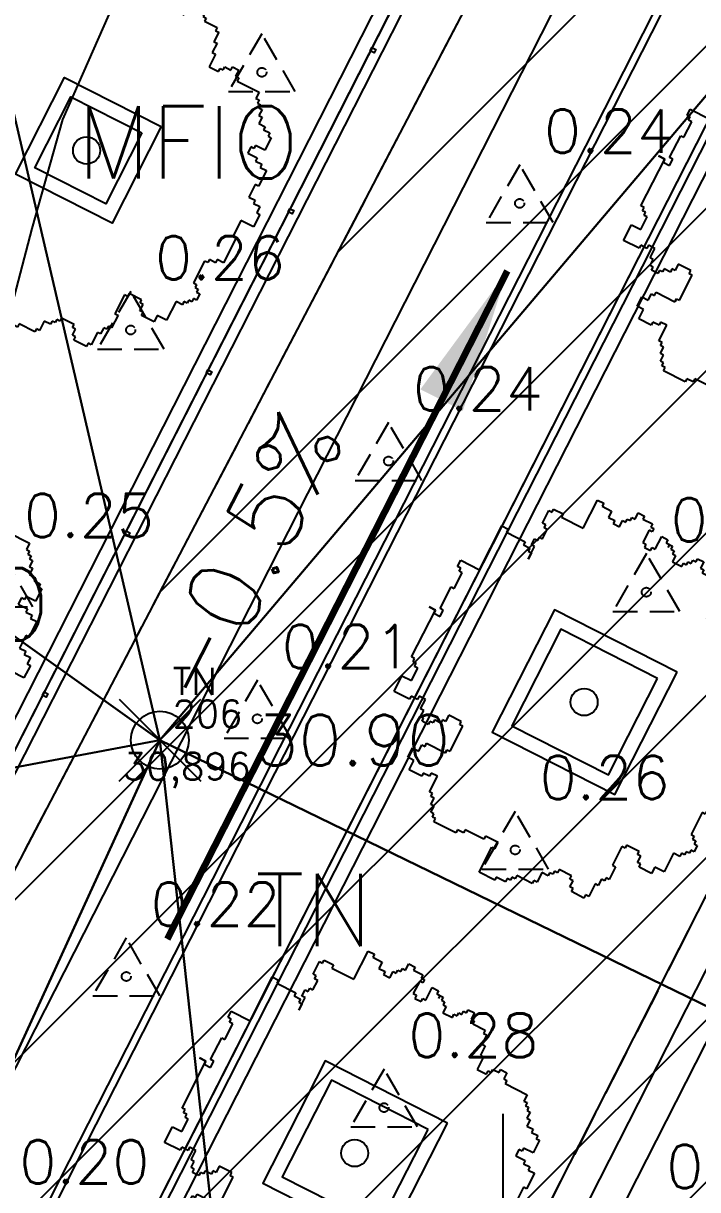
# Model space of a CAD drawing. Header units: metres. Extents: x 543100 to 543604, y 9574012 to 9574398.
# Drawn here: x 543202.36 to 543211.69, y 9574261.9 to 9574278.04 of the extents above; entities that cross this region are included whole.
import ezdxf

# ---------------------------------------------------------------- set-up
doc = ezdxf.new("R2010")
doc.units = ezdxf.units.M
doc.header["$LTSCALE"] = 0.1
for name, pattern in [('CONTINUO', [0]), ('DASHED2', [9.524999999999999, 6.35, -3.175]), ('HIDDEN', [9.524999999999999, 6.35, -3.175])]:
    doc.linetypes.add(name, pattern=pattern)
for name, color, linetype in [('###C_TOPO_TEXT', 7, 'Continuous'), ('#C_TOPO_TEXT', 7, 'Continuous'), ('#PROJ_PLATOS', 2, 'HIDDEN'), ('_TN', 2, 'CONTINUO'), ('Area praça', 5, 'Continuous'), ('C-TOPO-TEXT', 7, 'Continuous'), ('CurvasTG', 7, 'CONTINUO'), ('HACHURA', 1, 'Continuous'), ('IMPL_CANTEIRO', 8, 'Continuous'), ('IMPL_CERCA', 8, 'Continuous'), ('IMPL_EQUIPAMENTOS', 8, 'Continuous'), ('IMPL_MEIO FIO', 8, 'Continuous'), ('IMPL_VEGETAÇÃO', 8, 'Continuous'), ('IMPL_ÁRVORES', 8, 'Continuous'), ('IMPLANTAÇÃO', 1, 'Continuous'), ('MalhaTriTG', 7, 'CONTINUO'), ('PROJ_PLATOS', 2, 'DASHED2'), ('TOPO_PONTOS', 2, 'Continuous'), ('V-NODE', 1, 'Continuous'), ('V-NODE-TEXT', 1, 'Continuous'), ('XREF_IMPLNTACAO', 2, 'Continuous')]:
    doc.layers.add(name, color=color, linetype=linetype)
doc.layers.get('IMPLANTAÇÃO').off()
doc.styles.add('SIMPLEX', font='simplex', dxfattribs={"height": 0.2})
doc.styles.get("Standard").update_dxf_attribs({"font": 'simplex.shx'})
doc.dimstyles.get("Standard").update_dxf_attribs({"dimtxt": 0.18, "dimasz": 0.18, "dimexe": 0.18, "dimexo": 0.0625, "dimgap": 0.09, "dimtad": 0, "dimtih": 1, "dimtoh": 1, "dimdec": 4, "dimzin": 0, "dimdsep": 46, "dimtxsty": 'Standard', "dimcen": 0.09, "dimadec": 0, "dimazin": 0, "dimtfac": 1, "dimtdec": 4, "dimtofl": 0, "dimtmove": 0, "dimatfit": 3, "dimfxl": 1, "dimtolj": 1, "dimtzin": 0, "dimarcsym": 0})

# ---------------------------------------------------------------- blocks, each defined once
blk = doc.blocks.new('A$C76815E95')
at = {"layer": 'HACHURA'}
h = blk.add_hatch(dxfattribs=at)
h.set_pattern_fill('ANSI31', color=1, scale=0.5, style=0)
h.set_pattern_definition([(45, (-56.71623454557266, -140.2760906778276), (-1.122532015133644, 1.122532015133644), [])])
h.paths.add_polyline_path([(78.50253660278395, -21.53023425675929), (78.1706479433924, -22.02040452882648), (30.00293476006482, -129.1186275184155), (23.85615117452107, -140.2760906778276), (-56.71623454557266, -83.83502537757158), (-56.29154449922498, -82.40403590723872), (-2.601691384217702, 20.28950879722834), (78.41679475666024, -21.48937489651144)])
at = {"layer": 'HACHURA', "color": 8, "elevation": 30.47163635617762, "flags": 128}
blk.add_lwpolyline([(78.50253660278395, -21.53023425675929), (78.1706479433924, -22.02040452882648), (30.00293476006482, -129.1186275184155), (23.85615117452107, -140.2760906778276), (-56.71623454557266, -83.83502537757158), (-56.29154449922498, -82.40403590723872), (-2.601691384217702, 20.28950879722834), (78.41679475666024, -21.48937489651144)], close=True, dxfattribs=at)
blk = doc.blocks.new('A$C4DC86443')
at = {"layer": 'IMPL_EQUIPAMENTOS', "color": 1}
for p, q in [((74.6679588878178, 28.10000116750598), (10.11733508488396, 28.10000116750598)), ((74.6679588878178, 27.63315934687853), (10.11733508488396, 27.63315934687853)), ((74.6679588878178, 27.17772948555648), (10.11733508488396, 27.17772948555648))]:
    blk.add_line(p, q, dxfattribs=at)
blk = doc.blocks.new('Arv-sup')
at = {"layer": 'IMPL_VEGETAÇÃO', "color": 2}
for p, q in [((-0.415055821887476, 2.138491807605618), (-0.3374561002065271, 2.138491807605618)), ((-0.415055821887476, 2.060930780092463), (-0.415055821887476, 2.138491807605618)), ((-0.3374561002065271, 2.138491807605618), (-0.3374561002065271, 2.09971129384904)), ((-0.3374561002065271, 2.09971129384904), (-0.2210565176851027, 2.09971129384904)), ((-0.2210565176851027, 2.09971129384904), (-0.2210565176851027, 2.060930780092463)), ((-0.8806546373597381, 2.060930780092463), (-0.8030544302922191, 2.060930780092463)), ((-0.8806546373597381, 1.71190549425117), (-0.8806546373597381, 2.060930780092463)), ((-0.8030544302922191, 2.060930780092463), (-0.8030544302922191, 2.022150266335885)), ((-0.8030544302922191, 2.022150266335885), (-0.6866548477707966, 2.022150266335885)), ((-0.6866548477707966, 2.022150266335885), (-0.6866548477707966, 1.94458890780669)), ((-0.6866548477707966, 1.94458890780669), (-0.6090551260898476, 1.94458890780669)), ((-0.6090551260898476, 1.94458890780669), (-0.6090551260898476, 1.905808394050112)), ((-0.5314554044088986, 1.983369752579293), (-0.492655543568425, 1.983369752579293)), ((-0.5314554044088986, 1.905808394050112), (-0.5314554044088986, 1.983369752579293)), ((-0.492655543568425, 2.022150266335885), (-0.4538556827279496, 2.022150266335885)), ((-0.492655543568425, 1.983369752579293), (-0.492655543568425, 2.022150266335885)), ((-0.4538556827279496, 2.060930780092463), (-0.415055821887476, 2.060930780092463)), ((-0.4538556827279496, 2.022150266335885), (-0.4538556827279496, 2.060930780092463)), ((-0.2210565176851027, 2.060930780092463), (-0.1822566568446291, 2.060930780092463)), ((-0.2210565176851027, 2.022150266335885), (-0.2210565176851027, 1.86702788029352)), ((-0.1822566568446291, 2.022150266335885), (-0.2210565176851027, 2.022150266335885)), ((-0.1822566568446291, 2.060930780092463), (-0.1822566568446291, 2.022150266335885)), ((-0.06585707432320476, 2.022150266335885), (0.01174264735774422, 2.022150266335885)), ((-0.06585707432320476, 1.86702788029352), (-0.06585707432320476, 2.022150266335885)), ((0.01174264735774422, 2.022150266335885), (0.01174264735774422, 1.983369752579293)), ((0.01174264735774422, 1.983369752579293), (0.05054250819821782, 1.983369752579293)), ((0.01174264735774422, 1.983369752579293), (0.08934236903869142, 1.983369752579293)), ((0.05054250819821782, 1.983369752579293), (0.05054250819821782, 1.94458890780669)), ((0.08934236903869142, 1.983369752579293), (0.08934236903869142, 1.94458890780669)), ((0.08934236903869142, 1.94458890780669), (0.1281422298791668, 1.94458890780669)), ((0.1281422298791668, 1.94458890780669), (0.1281422298791668, 1.905808394050112)), ((0.3609413949220137, 1.94458890780669), (0.3997412557624873, 1.94458890780669)), ((0.3609413949220137, 1.905808394050112), (0.3609413949220137, 1.94458890780669)), ((0.3997412557624873, 1.983369752579293), (0.4773414628300063, 1.983369752579293)), ((0.3997412557624873, 1.94458890780669), (0.3997412557624873, 1.983369752579293)), ((0.4773414628300063, 1.983369752579293), (0.4773414628300063, 1.905808394050112)), ((-0.6090551260898476, 1.905808394050112), (-0.5314554044088986, 1.905808394050112)), ((-0.2210565176851027, 1.86702788029352), (-0.1822566568446291, 1.86702788029352)), ((-0.1822566568446291, 1.86702788029352), (-0.1822566568446291, 1.828247366536942)), ((-0.1822566568446291, 1.828247366536942), (-0.1046569351636801, 1.828247366536942)), ((-0.1046569351636801, 1.86702788029352), (-0.06585707432320476, 1.86702788029352)), ((-0.1046569351636801, 1.828247366536942), (-0.1046569351636801, 1.86702788029352)), ((0.1281422298791668, 1.905808394050112), (0.1669420907196404, 1.905808394050112)), ((0.1669420907196404, 1.905808394050112), (0.1669420907196404, 1.828247366536942)), ((0.1669420907196404, 1.828247366536942), (0.2833416732410647, 1.828247366536942)), ((0.2833416732410647, 1.86702788029352), (0.3221415340815383, 1.86702788029352)), ((0.2833416732410647, 1.828247366536942), (0.2833416732410647, 1.86702788029352)), ((0.3221415340815383, 1.905808394050112), (0.3609413949220137, 1.905808394050112)), ((0.3221415340815383, 1.86702788029352), (0.3221415340815383, 1.905808394050112)), ((0.4773414628300063, 1.905808394050112), (0.5161413236704799, 1.905808394050112)), ((0.5161413236704799, 1.905808394050112), (0.5161413236704799, 1.86702788029352)), ((0.5161413236704799, 1.86702788029352), (0.6713407670323779, 1.86702788029352)), ((0.6713407670323779, 1.86702788029352), (0.6713407670323779, 1.828247366536942)), ((0.6713407670323779, 1.828247366536942), (0.7101406278728533, 1.828247366536942)), ((0.7101406278728533, 1.828247366536942), (0.7101406278728533, 1.71190549425117)), ((-1.307453106604957, 1.71190549425117), (-1.268653245764483, 1.71190549425117)), ((-1.307453106604957, 1.556783108208819), (-1.307453106604957, 1.71190549425117)), ((-1.268653245764483, 1.750686008007747), (-1.152253663243059, 1.750686008007747)), ((-1.268653245764483, 1.71190549425117), (-1.268653245764483, 1.750686008007747)), ((-1.152253663243059, 1.750686008007747), (-1.152253663243059, 1.71190549425117)), ((-1.152253663243059, 1.71190549425117), (-0.8806546373597381, 1.71190549425117)), ((0.7101406278728533, 1.71190549425117), (0.7489404887133269, 1.71190549425117)), ((0.7489404887133269, 1.71190549425117), (0.7489404887133269, 1.595563621965397)), ((-1.268653245764483, 1.556783108208819), (-1.307453106604957, 1.556783108208819)), ((-1.268653245764483, 1.518002594452227), (-1.268653245764483, 1.556783108208819)), ((0.7489404887133269, 1.595563621965397), (0.7877403495538022, 1.595563621965397)), ((0.7877403495538022, 1.595563621965397), (0.7877403495538022, 1.440441235923046)), ((1.020539514596647, 1.556783108208819), (1.098139236277596, 1.556783108208819)), ((1.020539514596647, 1.518002594452227), (1.020539514596647, 1.556783108208819)), ((1.098139236277596, 1.556783108208819), (1.098139236277596, 1.479221749679624)), ((-1.229853384924008, 1.518002594452227), (-1.268653245764483, 1.518002594452227)), ((-1.229853384924008, 1.401660722166454), (-1.229853384924008, 1.518002594452227)), ((0.7877403495538022, 1.440441235923046), (0.9041399320752248, 1.440441235923046)), ((0.9041399320752248, 1.479221749679624), (0.9429397929157002, 1.479221749679624)), ((0.9041399320752248, 1.440441235923046), (0.9041399320752248, 1.479221749679624)), ((0.9429397929157002, 1.518002594452227), (1.020539514596647, 1.518002594452227)), ((0.9429397929157002, 1.479221749679624), (0.9429397929157002, 1.518002594452227)), ((1.098139236277596, 1.479221749679624), (1.136939097118072, 1.479221749679624)), ((1.136939097118072, 1.479221749679624), (1.136939097118072, 1.440441235923046)), ((1.136939097118072, 1.440441235923046), (1.408538123001392, 1.440441235923046)), ((1.408538123001392, 1.440441235923046), (1.408538123001392, 1.362880208409877)), ((-1.695451715009701, 0.7811711779970381), (-1.695451715009701, 1.324099363637274)), ((-1.695451715009701, 1.324099363637274), (-1.617851993328753, 1.324099363637274)), ((-1.617851993328753, 1.324099363637274), (-1.617851993328753, 1.285318849880682)), ((-1.307453106604957, 1.362880208409877), (-1.268653245764483, 1.362880208409877)), ((-1.307453106604957, 1.285318849880682), (-1.307453106604957, 1.362880208409877)), ((-1.268653245764483, 1.401660722166454), (-1.229853384924008, 1.401660722166454)), ((-1.268653245764483, 1.362880208409877), (-1.268653245764483, 1.401660722166454)), ((1.408538123001392, 1.362880208409877), (1.447337983841868, 1.362880208409877)), ((1.447337983841868, 1.362880208409877), (1.447337983841868, 1.324099363637274)), ((1.447337983841868, 1.324099363637274), (1.486137844682341, 1.324099363637274)), ((1.486137844682341, 1.324099363637274), (1.486137844682341, 1.285318849880682)), ((-1.617851993328753, 1.285318849880682), (-1.385052828285906, 1.285318849880682)), ((-1.385052828285906, 1.285318849880682), (-1.385052828285906, 1.246538336124104)), ((-1.385052828285906, 1.246538336124104), (-1.307453106604957, 1.246538336124104)), ((-1.268653245764483, 1.285318849880682), (-1.307453106604957, 1.285318849880682)), ((-1.307453106604957, 1.246538336124104), (-1.307453106604957, 1.207757822367526)), ((-1.307453106604957, 1.207757822367526), (-1.268653245764483, 1.207757822367526)), ((-1.268653245764483, 1.130196463838331), (-1.268653245764483, 1.285318849880682)), ((-1.268653245764483, 1.207757822367526), (-1.268653245764483, 1.130196463838331)), ((1.486137844682341, 1.285318849880682), (1.524937705522817, 1.285318849880682)), ((1.524937705522817, 1.285318849880682), (1.524937705522817, 1.207757822367526)), ((1.524937705522817, 1.207757822367526), (1.56373756636329, 1.207757822367526)), ((1.56373756636329, 1.207757822367526), (1.56373756636329, 1.130196463838331)), ((1.56373756636329, 1.130196463838331), (1.641337288044239, 1.130196463838331)), ((1.641337288044239, 1.130196463838331), (1.641337288044239, 1.091415950081753)), ((1.641337288044239, 1.091415950081753), (1.718937009725188, 1.091415950081753)), ((1.718937009725188, 1.091415950081753), (1.718937009725188, 1.052635436325176)), ((1.718937009725188, 1.052635436325176), (1.757736870565662, 1.052635436325176)), ((1.757736870565662, 1.052635436325176), (1.757736870565662, 0.8975130502828108)), ((-1.928250880052548, 0.7811711779970381), (-1.695451715009701, 0.7811711779970381)), ((-1.928250880052548, 0.7036101504838825), (-1.928250880052548, 0.7811711779970381)), ((1.602537427203764, 0.8587322055102078), (1.602537427203764, 0.7811711779970381)), ((1.641337288044239, 0.8587322055102078), (1.602537427203764, 0.8587322055102078)), ((1.602537427203764, 0.7811711779970381), (1.718937009725188, 0.7811711779970381)), ((1.641337288044239, 0.8975130502828108), (1.641337288044239, 0.8587322055102078)), ((1.757736870565662, 0.8975130502828108), (1.641337288044239, 0.8975130502828108)), ((1.718937009725188, 0.7811711779970381), (1.718937009725188, 0.7423906642404603)), ((-1.889451019212073, 0.7036101504838825), (-1.928250880052548, 0.7036101504838825)), ((-1.889451019212073, 0.6648293057112653), (-1.889451019212073, 0.7036101504838825)), ((-1.850651158371599, 0.6648293057112653), (-1.889451019212073, 0.6648293057112653)), ((-1.850651158371599, 0.470926405912337), (-1.850651158371599, 0.6648293057112653)), ((1.718937009725188, 0.7423906642404603), (1.796536731406137, 0.7423906642404603)), ((1.796536731406137, 0.7423906642404603), (1.796536731406137, 0.7036101504838825)), ((1.796536731406137, 0.7036101504838825), (1.874136938473656, 0.7036101504838825)), ((1.874136938473656, 0.7036101504838825), (1.874136938473656, 0.5097069196689148)), ((-1.889451019212073, 0.470926405912337), (-1.850651158371599, 0.470926405912337)), ((-1.889451019212073, 0.1994621475841996), (-1.889451019212073, 0.470926405912337)), ((1.835337077633181, 0.5097069196689148), (1.835337077633181, 0.3545845336265643)), ((1.874136938473656, 0.5097069196689148), (1.835337077633181, 0.5097069196689148)), ((1.835337077633181, 0.3545845336265643), (1.91293679931413, 0.3545845336265643)), ((1.91293679931413, 0.3545845336265643), (1.91293679931413, 0.3158040198699723)), ((1.91293679931413, 0.3158040198699723), (1.990536520995079, 0.3158040198699723)), ((1.990536520995079, 0.3158040198699723), (1.990536520995079, 0.2382429923568168)), ((-2.005850601733496, 0.1606816338276218), (-1.928250880052548, 0.1606816338276218)), ((-1.928250880052548, 0.1606816338276218), (-2.005850601733496, 0.1606816338276218)), ((-1.928250880052548, 0.1606816338276218), (-1.928250880052548, 0.121901120071044)), ((-1.928250880052548, -0.4210273965852167), (-1.928250880052548, 0.1606816338276218)), ((-1.850651158371599, 0.1994621475841996), (-1.889451019212073, 0.1994621475841996)), ((-1.850651158371599, 0.121901120071044), (-1.850651158371599, 0.1994621475841996)), ((1.990536520995079, 0.2382429923568168), (2.029336381835552, 0.2382429923568168)), ((2.029336381835552, 0.2382429923568168), (2.029336381835552, 0.08312060631445206)), ((-1.928250880052548, 0.121901120071044), (-1.850651158371599, 0.121901120071044)), ((1.874136938473656, 0.08312060631445206), (1.874136938473656, -0.1107826245005015)), ((2.029336381835552, 0.08312060631445206), (1.874136938473656, 0.08312060631445206)), ((1.874136938473656, -0.1107826245005015), (1.91293679931413, -0.1107826245005015)), ((1.91293679931413, -0.1107826245005015), (1.91293679931413, -0.4210273965852167)), ((-1.889451019212073, -0.4210273965852167), (-1.928250880052548, -0.4210273965852167)), ((-1.889451019212073, -0.4598079103417945), (-1.889451019212073, -0.4210273965852167)), ((-1.850651158371599, -0.4598079103417945), (-1.889451019212073, -0.4598079103417945)), ((-1.850651158371599, -0.4985884240983864), (-1.850651158371599, -0.4598079103417945)), ((-1.811851297531124, -0.4985884240983864), (-1.850651158371599, -0.4985884240983864)), ((-1.811851297531124, -0.653710810140737), (-1.811851297531124, -0.4985884240983864)), ((1.718937009725188, -0.4985884240983864), (1.718937009725188, -0.7700526824265097)), ((1.757736870565662, -0.4985884240983864), (1.718937009725188, -0.4985884240983864)), ((1.757736870565662, -0.4598079103417945), (1.757736870565662, -0.4985884240983864)), ((1.835337077633181, -0.4598079103417945), (1.757736870565662, -0.4598079103417945)), ((1.835337077633181, -0.4210273965852167), (1.835337077633181, -0.4598079103417945)), ((1.91293679931413, -0.4210273965852167), (1.835337077633181, -0.4210273965852167)), ((-1.928250880052548, -0.653710810140737), (-1.811851297531124, -0.653710810140737)), ((-1.928250880052548, -0.8476137099396652), (-1.928250880052548, -0.653710810140737)), ((-1.656651854169227, -0.7700526824265097), (-1.656651854169227, -0.8088331961830875)), ((-1.579052132488278, -0.7700526824265097), (-1.656651854169227, -0.7700526824265097)), ((-1.579052132488278, -0.8863942236962572), (-1.579052132488278, -0.7700526824265097)), ((1.718937009725188, -0.7700526824265097), (1.757736870565662, -0.7700526824265097)), ((1.757736870565662, -0.7700526824265097), (1.757736870565662, -0.8088331961830875)), ((-1.734251575850176, -0.8476137099396652), (-1.928250880052548, -0.8476137099396652)), ((-1.734251575850176, -0.8088331961830875), (-1.734251575850176, -0.8476137099396652)), ((-1.656651854169227, -0.8088331961830875), (-1.734251575850176, -0.8088331961830875)), ((-1.540252271647804, -0.8863942236962572), (-1.579052132488278, -0.8863942236962572)), ((-1.540252271647804, -0.963955582225438), (-1.540252271647804, -0.8863942236962572)), ((-1.307453106604957, -0.8863942236962572), (-1.307453106604957, -0.9251750684688602)), ((-1.268653245764483, -0.8863942236962572), (-1.307453106604957, -0.8863942236962572)), ((-1.268653245764483, -0.8088331961830875), (-1.268653245764483, -0.8863942236962572)), ((-1.113453802402585, -0.8088331961830875), (-1.268653245764483, -0.8088331961830875)), ((-1.113453802402585, -0.8476137099396652), (-1.113453802402585, -0.8088331961830875)), ((-1.07465394156211, -0.8476137099396652), (-1.113453802402585, -0.8476137099396652)), ((-1.07465394156211, -1.15785848202438), (-1.07465394156211, -0.8476137099396652)), ((1.757736870565662, -0.8088331961830875), (1.796536731406137, -0.8088331961830875)), ((1.796536731406137, -0.8088331961830875), (1.796536731406137, -0.8476137099396652)), ((1.796536731406137, -0.8476137099396652), (1.835337077633181, -0.8476137099396652)), ((1.835337077633181, -0.8476137099396652), (1.835337077633181, -0.9251750684688602)), ((-1.501452410807329, -0.963955582225438), (-1.540252271647804, -0.963955582225438)), ((-1.501452410807329, -1.00273609598203), (-1.501452410807329, -0.963955582225438)), ((-1.42385268912638, -1.00273609598203), (-1.501452410807329, -1.00273609598203)), ((-1.42385268912638, -0.963955582225438), (-1.42385268912638, -1.00273609598203)), ((-1.385052828285906, -0.963955582225438), (-1.42385268912638, -0.963955582225438)), ((-1.385052828285906, -0.9251750684688602), (-1.385052828285906, -0.963955582225438)), ((-1.307453106604957, -0.9251750684688602), (-1.385052828285906, -0.9251750684688602)), ((1.718937009725188, -1.00273609598203), (1.718937009725188, -1.041516609738608)), ((1.757736870565662, -1.00273609598203), (1.718937009725188, -1.00273609598203)), ((1.757736870565662, -0.963955582225438), (1.757736870565662, -1.00273609598203)), ((1.796536731406137, -0.963955582225438), (1.757736870565662, -0.963955582225438)), ((1.796536731406137, -0.9251750684688602), (1.796536731406137, -0.963955582225438)), ((1.835337077633181, -0.9251750684688602), (1.796536731406137, -0.9251750684688602)), ((-1.113453802402585, -1.15785848202438), (-1.07465394156211, -1.15785848202438)), ((-1.113453802402585, -1.196638995780958), (-1.113453802402585, -1.15785848202438)), ((-1.113453802402585, -1.15785848202438), (-1.113453802402585, -1.196638995780958)), ((-1.113453802402585, -1.196638995780958), (-1.113453802402585, -1.15785848202438)), ((1.641337288044239, -1.041516609738608), (1.641337288044239, -1.274200354310153)), ((1.718937009725188, -1.041516609738608), (1.641337288044239, -1.041516609738608)), ((-1.385052828285906, -1.235419840553575), (-1.346252967445432, -1.235419840553575)), ((-1.385052828285906, -1.312980868066731), (-1.385052828285906, -1.235419840553575)), ((-1.346252967445432, -1.196638995780958), (-1.113453802402585, -1.196638995780958)), ((-1.346252967445432, -1.235419840553575), (-1.346252967445432, -1.196638995780958)), ((1.098139236277596, -1.235419840553575), (1.098139236277596, -1.468103254109096)), ((1.136939097118072, -1.235419840553575), (1.098139236277596, -1.235419840553575)), ((1.29213854047997, -1.196638995780958), (1.136939097118072, -1.196638995780958)), ((1.136939097118072, -1.196638995780958), (1.136939097118072, -1.235419840553575)), ((1.29213854047997, -1.235419840553575), (1.29213854047997, -1.196638995780958)), ((1.330938401320443, -1.235419840553575), (1.29213854047997, -1.235419840553575)), ((1.330938401320443, -1.312980868066731), (1.330938401320443, -1.235419840553575)), ((1.524937705522817, -1.274200354310153), (1.524937705522817, -1.351761381823323)), ((1.641337288044239, -1.274200354310153), (1.524937705522817, -1.274200354310153)), ((-1.462652549966855, -1.312980868066731), (-1.385052828285906, -1.312980868066731)), ((-1.462652549966855, -1.429322740352504), (-1.462652549966855, -1.312980868066731)), ((1.369738262160919, -1.312980868066731), (1.330938401320443, -1.312980868066731)), ((1.369738262160919, -1.351761381823323), (1.369738262160919, -1.312980868066731)), ((1.524937705522817, -1.351761381823323), (1.369738262160919, -1.351761381823323)), ((-1.385052828285906, -1.429322740352504), (-1.462652549966855, -1.429322740352504)), ((-1.385052828285906, -1.545664612638276), (-1.385052828285906, -1.429322740352504)), ((-1.229853384924008, -1.545664612638276), (-1.385052828285906, -1.545664612638276)), ((-1.229853384924008, -1.506883767865673), (-1.229853384924008, -1.545664612638276)), ((-1.152253663243059, -1.506883767865673), (-1.229853384924008, -1.506883767865673)), ((-1.152253663243059, -1.468103254109096), (-1.152253663243059, -1.506883767865673)), ((-1.07465394156211, -1.468103254109096), (-1.152253663243059, -1.468103254109096)), ((-1.07465394156211, -1.662006153908024), (-1.07465394156211, -1.468103254109096)), ((1.098139236277596, -1.468103254109096), (1.136939097118072, -1.468103254109096)), ((1.136939097118072, -1.468103254109096), (1.136939097118072, -1.623225640151446)), ((-1.035854080721636, -1.662006153908024), (-1.07465394156211, -1.662006153908024)), ((-1.035854080721636, -1.700786998680641), (-1.035854080721636, -1.662006153908024)), ((1.059339375437123, -1.662006153908024), (1.059339375437123, -1.739567512437219)), ((1.098139236277596, -1.662006153908024), (1.059339375437123, -1.662006153908024)), ((1.098139236277596, -1.623225640151446), (1.098139236277596, -1.662006153908024)), ((1.136939097118072, -1.623225640151446), (1.098139236277596, -1.623225640151446)), ((-0.9970542198811607, -1.700786998680641), (-1.035854080721636, -1.700786998680641)), ((-0.9970542198811607, -1.778348026193797), (-0.9970542198811607, -1.700786998680641)), ((-0.9582543590406871, -1.778348026193797), (-0.9970542198811607, -1.778348026193797)), ((-0.9582543590406871, -1.855909053706966), (-0.9582543590406871, -1.778348026193797)), ((0.5937410453514289, -1.778348026193797), (0.5937410453514289, -1.817128539950389)), ((0.7489404887133269, -1.778348026193797), (0.5937410453514289, -1.778348026193797)), ((0.7489404887133269, -1.817128539950389), (0.7489404887133269, -1.778348026193797)), ((1.020539514596647, -1.739567512437219), (1.020539514596647, -1.894689898479569)), ((1.059339375437123, -1.739567512437219), (1.020539514596647, -1.739567512437219)), ((-0.9194544982002117, -1.855909053706966), (-0.9582543590406871, -1.855909053706966)), ((-0.9194544982002117, -1.894689898479569), (-0.9194544982002117, -1.855909053706966)), ((-0.8806546373597381, -1.894689898479569), (-0.9194544982002117, -1.894689898479569)), ((-0.8806546373597381, -1.933470412236161), (-0.8806546373597381, -1.894689898479569)), ((-0.6090551260898476, -1.933470412236161), (-0.8806546373597381, -1.933470412236161)), ((-0.6090551260898476, -1.894689898479569), (-0.6090551260898476, -1.933470412236161)), ((-0.5314554044088986, -1.894689898479569), (-0.6090551260898476, -1.894689898479569)), ((-0.5314554044088986, -1.855909053706966), (-0.5314554044088986, -1.894689898479569)), ((-0.2986562393660517, -1.855909053706966), (-0.5314554044088986, -1.855909053706966)), ((-0.1434567960041537, -1.817128539950389), (-0.2986562393660517, -1.817128539950389)), ((-0.2986562393660517, -1.817128539950389), (-0.2986562393660517, -1.855909053706966)), ((-0.1822566568446291, -2.204934670564285), (-0.1822566568446291, -1.894689898479569)), ((-0.1822566568446291, -1.894689898479569), (-0.1434567960041537, -1.894689898479569)), ((-0.1434567960041537, -1.894689898479569), (-0.1434567960041537, -1.817128539950389)), ((0.4385411166029627, -1.894689898479569), (0.4385411166029627, -2.011031439749317)), ((0.5161413236704799, -1.894689898479569), (0.4385411166029627, -1.894689898479569)), ((0.5161413236704799, -1.855909053706966), (0.5161413236704799, -1.894689898479569)), ((0.5549411845109553, -1.855909053706966), (0.5161413236704799, -1.855909053706966)), ((0.5549411845109553, -1.817128539950389), (0.5549411845109553, -1.855909053706966)), ((0.5937410453514289, -1.817128539950389), (0.5549411845109553, -1.817128539950389)), ((0.7877403495538022, -1.817128539950389), (0.7489404887133269, -1.817128539950389)), ((0.7877403495538022, -1.894689898479569), (0.7877403495538022, -1.817128539950389)), ((0.8265402103942758, -1.894689898479569), (0.7877403495538022, -1.894689898479569)), ((0.8265402103942758, -1.933470412236161), (0.8265402103942758, -1.894689898479569)), ((0.9817396537561738, -1.933470412236161), (0.8265402103942758, -1.933470412236161)), ((0.9817396537561738, -1.894689898479569), (0.9817396537561738, -1.933470412236161)), ((1.020539514596647, -1.894689898479569), (0.9817396537561738, -1.894689898479569)), ((0.2057419515601158, -2.049812284521934), (0.2057419515601158, -2.088592798278512)), ((0.3997412557624873, -2.049812284521934), (0.2057419515601158, -2.049812284521934)), ((0.3997412557624873, -2.011031439749317), (0.3997412557624873, -2.049812284521934)), ((0.4385411166029627, -2.011031439749317), (0.3997412557624873, -2.011031439749317)), ((0.01174264735774422, -2.166153825791667), (0.01174264735774422, -2.204934670564285)), ((0.1281422298791668, -2.166153825791667), (0.01174264735774422, -2.166153825791667)), ((0.1281422298791668, -2.12737331203509), (0.1281422298791668, -2.166153825791667)), ((0.1669420907196404, -2.12737331203509), (0.1281422298791668, -2.12737331203509)), ((0.1669420907196404, -2.088592798278512), (0.1669420907196404, -2.12737331203509)), ((0.2057419515601158, -2.088592798278512), (0.1669420907196404, -2.088592798278512)), ((0.01174264735774422, -2.204934670564285), (-0.1822566568446291, -2.204934670564285))]:
    blk.add_line(p, q, dxfattribs=at)
blk.add_circle((0, 1.4210854715202e-14), 0.15, dxfattribs=at)
blk = doc.blocks.new('CANTEIRO')
at = {"layer": 'IMPL_CANTEIRO'}
for points in [[(-1.699999999953434, 0.75), (-0.1999999999534339, 0.75), (-0.1999999999534339, -0.75), (-1.699999999953434, -0.75)], [(-1.499999999953434, 0.55), (-0.3999999999534338, 0.55), (-0.3999999999534339, -0.5499999999999998), (-1.499999999953434, -0.55)]]:
    blk.add_lwpolyline(points, close=True, dxfattribs=at)
blk = doc.blocks.new('CERCA')
at = {"layer": 'IMPL_CERCA', "color": 3}
blk.add_lwpolyline([(-0.02499999990686774, 0), (0.02500000002328306, 0), (0.02500000002328306, -0.06000000052154064), (-0.02499999990686774, -0.06000000052154064)], close=True, dxfattribs=at)
blk = doc.blocks.new('A$C00972E22')
at = {"layer": 'CurvasTG', "color": 1, "linetype": 'CONTINUO', "elevation": 31, "flags": 128}
blk.add_lwpolyline([(61.34383847960271, 58.16363937035203), (58.48142032488249, 59.33823710866272), (56.35533196968026, 60.29995072074234), (54.03577868151478, 61.51128869690001), (51.80674377293326, 62.91540491580963), (49.8089491429273, 64.40421263128519), (48.14730133372359, 65.85681495815516), (46.88176910136826, 67.19263183139265), (45.89257004181854, 68.49235050752759), (45.01498395879753, 69.8769750688225), (44.13940259744413, 71.42549369297922), (43.37666543596424, 73.04883094877005), (42.89272388885729, 74.61589549668133), (42.79811137006618, 76.03707525320351), (42.98168928478844, 77.38867514953017), (43.27690103859641, 78.78847936913371), (43.54026136244647, 80.30433868058026), (43.72057029488496, 81.8043701723218), (43.78969920123927, 83.10675751231611), (43.73769404902123, 84.11137923784554), (43.62729920004494, 85.04489333368838), (43.53943361877464, 86.21565265767276), (43.51910592638887, 87.8737687729299), (43.46768337744288, 90.03638806380332), (43.25062288274057, 92.66241562739015), (42.78706634719856, 95.63057155534625), (42.21089564054273, 98.49883592501283), (41.70967762568034, 100.7450038120151), (41.42356145638041, 102.1140390578657), (41.30302544799633, 103.4195805992931), (41.25113021093421, 105.7424361314625), (41.17110322252847, 109.8068595156074), (40.96683944505639, 114.9108892250806), (40.54240071377717, 119.9960098881274), (39.86257929936983, 124.2344129551202), (39.13508923421614, 127.7211171165109), (38.62837499077432, 130.7818478774279), (38.52134943264537, 133.6899909768254), (38.63479902385734, 136.5095730628818), (38.69997861539014, 139.2522810138762), (38.52025077934377, 141.8831368666142), (38.18740894482471, 144.1805032882839), (37.86535425181501, 145.8760781027377), (37.68096458702348, 146.7946187667549), (37.61302481894381, 147.1331212613732), (37.60329655767418, 147.1816411931068), (37.5856467646081, 147.2324679531157), (37.46236378676258, 147.5868260487914), (37.12784131872468, 148.5481737740338), (36.52098534745164, 150.2833222765476), (35.75875101727434, 152.4124941639602), (35.00260575744323, 154.4192649107426), (34.37996015301906, 155.9251735080034), (33.88199738203548, 157.1036130469292), (33.46584377507679, 158.2659401334822), (33.09323602193035, 159.6491114646196), (32.7443522347603, 161.19248409383), (32.40398088819347, 162.761015156284), (32.09603476175107, 164.2971133571118), (32.00092385639437, 166.0529936738312), (32.3381824803073, 168.3583226464689), (33.24829994863831, 171.3765125293285), (34.5555856062565, 174.605958443135), (36.00530380406417, 177.3788012247533), (37.36543295881711, 179.286452524364), (38.4948077222798, 180.9574072565883), (39.27497681067325, 183.2794311530888), (39.63443353376351, 186.8102365974337), (39.68944960064255, 190.7873225584626), (39.60324131208472, 194.1181346587837), (39.41104919672944, 196.0387126002461), (38.63621067418717, 197.0994724202901), (36.67408738960512, 198.179424231872), (33.21169667574577, 199.9095909837633), (29.10267863818444, 201.9290469326079), (25.49232906918041, 203.6288791578263), (23.25323540740646, 204.5542781185359), (22.16715166321956, 204.8668477144092), (21.74312349152751, 204.8822952210903), (21.5625166434329, 204.8626775257289), (21.49597727810033, 204.8554499540478), (21.48647165461443, 204.8544174414128)], dxfattribs=at)
at = {"layer": 'IMPL_CANTEIRO'}
for points in [[(43.13318276312202, 161.3364821970463), (41.23318276321515, 161.3364821970463), (41.23318276321515, 159.4364821985364), (43.13318276312202, 159.4364821985364)], [(42.93318276316859, 161.1364821977913), (41.43318276316859, 161.1364821977913), (41.43318276316859, 159.6364821977913), (42.93318276316859, 159.6364821977913)], [(43.13318276312202, 154.3364821970463), (41.23318276321515, 154.3364821970463), (41.23318276321515, 152.4364821985364), (43.13318276312202, 152.4364821985364)], [(42.93318276316859, 154.1364821977913), (41.43318276316859, 154.1364821977913), (41.43318276316859, 152.6364821977913), (42.93318276316859, 152.6364821977913)]]:
    blk.add_lwpolyline(points, close=True, dxfattribs=at)
at = {"layer": 'IMPL_CERCA'}
for p, q in [((35.45588274707552, 227.1066698338836), (35.45588275440969, 100.0984222386032)), ((35.45588274707552, 227.1066698338836), (35.45588275440969, 100.0984222386032)), ((35.60588274738787, 221.9614853579645), (35.60588275443297, 100.0984222386032))]:
    blk.add_line(p, q, dxfattribs=at)
at = {"layer": 'IMPL_MEIO FIO', "color": 1}
for p, q in [((35.25588274712209, 226.9000361710787), (35.25588275445625, 100.1813378669322)), ((37.4566201698035, 198.8371305949986), (37.45639717753511, 100.1595799587667)), ((38.70664479886182, 198.8681923337281), (38.70639704063069, 100.1595694292337)), ((38.80639703280758, 198.9431871939451), (38.80639704072382, 110.7231081891805)), ((40.05639703234192, 198.9431871976703), (40.05639703653287, 110.7228321302682))]:
    blk.add_line(p, q, dxfattribs=at)
at = {"layer": 'IMPL_MEIO FIO'}
for points in [[(49.73021164140664, 208.937865935266, 0.4046900807881328), (40.05639703234192, 198.9431871976703, 3.03149383033688e-10), (40.05639703653287, 110.7228313833475, 3059019602.697577)], [(49.73347349534743, 208.8379191476852, 0.4046900807777953), (40.15639703243505, 198.9431871976703), (40.15639703650959, 110.7228313833475)], [(49.73999720334541, 208.6380255725235, 0.4046900807666199), (40.35639703238849, 198.9431871976703), (40.35639703646302, 110.7228313833475)]]:
    blk.add_lwpolyline(points, format="xyb", dxfattribs=at)
at = {"layer": 'IMPL_CANTEIRO', "rotation": 270.0000000033604}
blk.add_blockref('CANTEIRO', (32.60381621192209, 163.1280055698007), dxfattribs=at)
at = {"layer": 'IMPL_CERCA', "rotation": 90.00000000330859}
for p in [(35.45588275056798, 167.0972031503916), (35.4558827506844, 164.5972031503916), (35.45588275080081, 162.0972031503916), (35.45588275091723, 159.5972031503916), (35.45588275115006, 157.0972031503916)]:
    blk.add_blockref('CERCA', p, dxfattribs=at)
at = {"layer": 'IMPL_EQUIPAMENTOS', "xscale": -1, "rotation": 89.99999999216953}
blk.add_blockref('A$C4DC86443', (72.99376322771423, 194.9642331488431), dxfattribs=at)
at = {"layer": 'IMPL_ÁRVORES', "xscale": 1.25, "yscale": 1.25, "zscale": 1.25}
for p in [(42.17610432393849, 167.3828775621951), (32.58359269879293, 164.0650047454983), (42.17610432393849, 160.3828775621951), (32.58359269914217, 157.0650047454983), (42.17610432393849, 153.3828775621951)]:
    blk.add_blockref('Arv-sup', p, dxfattribs=at)
blk = doc.blocks.new('Base_Implantacao')
at = {"layer": 'Area praça'}
blk.add_lwpolyline([(543169.375966441, 9574203.375737434), (543253.5850714714, 9574146.03478178), (543319.7998506648, 9574291.166109739), (543234.3774111079, 9574331.16525853)], close=True, dxfattribs=at)
at = {"layer": 'IMPLANTAÇÃO', "rotation": 333.0393706475627}
blk.add_blockref('A$C00972E22', (543099.8097354489, 9574144.815856133), dxfattribs=at)
at = {"layer": 'MalhaTriTG', "color": 132}
mesh = blk.add_polyface(dxfattribs=at)
corners = [(543171.354, 9574251.993, 31.713), (543171.446, 9574245.35, 31.562), (543174.643, 9574250.343, 31.617), (543177.486, 9574251.493, 31.583), (543176.945, 9574251.63, 31.885), (543181.596, 9574259.408, 31.511), (543185.749, 9574267.493, 31.344), (543187.66, 9574251.739, 31.282), (543167.995, 9574247.104, 31.561), (543167.97, 9574247.095, 31.529), (543196.349, 9574252.1, 31.162), (543195.063, 9574265.953, 31.204), (543195.272, 9574266.43, 31.205), (543200.055, 9574258.953, 31), (543193.607, 9574282.384, 31.298), (543198.328, 9574272.347, 31.094), (543205.574, 9574256.078, 30.667), (543204.251, 9574268.12, 30.896), (543200.318, 9574249.958, 30.749), (543201.775, 9574278.74, 31.049), (543219.876, 9574286.567, 30.533), (543210.265, 9574288.67, 31.209), (543221.894, 9574259.531, 30.495), (543209.413, 9574244.793, 30.556), (543240.585, 9574250.291, 30.176), (543233.957, 9574278.918, 30.446), (543223.881, 9574236.865, 30.379), (543216.703, 9574288.465, 31.154), (543227.396, 9574302.372, 30.53), (543243.115, 9574295.416, 30.237), (543251.291, 9574270.529, 30.114), (543259.882, 9574241.736, 30.032), (543260.488, 9574287.844, 29.96), (543270.435, 9574261.497, 30.138)]
mesh.append_faces([[corners[k] for k in face] for face in [(0, 1, 2), (2, 3, 4), (0, 4, 5), (4, 0, 2), (5, 4, 3), (0, 5, 6), (3, 7, 5), (8, 0, 9), (7, 10, 11), (12, 11, 13), (11, 6, 5), (14, 6, 15), (12, 6, 11), (15, 6, 12), (6, 14, 0), (11, 10, 13), (11, 5, 7), (16, 17, 13), (17, 12, 13), (18, 16, 13), (15, 17, 19), (15, 12, 17), (20, 19, 17), (21, 14, 19), (13, 10, 18), (17, 22, 20), (22, 16, 23), (24, 25, 22), (22, 17, 16), (24, 22, 26), (23, 16, 18), (25, 20, 22), (21, 20, 27), (20, 21, 19), (20, 25, 28), (29, 28, 25), (19, 14, 15), (25, 24, 30), (29, 25, 30), (24, 31, 30), (29, 30, 32), (33, 30, 31), (33, 32, 30)]], dxfattribs={"color": 132})
blk = doc.blocks.new('*U154', base_point=(543204.25, 9574268.12, 30.896))
at = {"layer": 'V-NODE', "lineweight": -2}
for p, q in [((543203.684314575, 9574267.554314574, 30.896), (543204.815685425, 9574268.685685424, 30.896)), ((543203.684314575, 9574268.685685424, 30.896), (543204.815685425, 9574267.554314574, 30.896))]:
    blk.add_line(p, q, dxfattribs=at)
blk.add_circle((543204.25, 9574268.12, 30.896), 0.4, dxfattribs=at)
at = {"layer": 'V-NODE-TEXT', "linetype": 'ByBlock'}
for s, insert, char_height, attachment_point in [('30.90', (543205.565685425, 9574268.12), 0.7, 4), ('TN', (543205.565685425, 9574266.27), 1, 1)]:
    blk.add_mtext(s, dxfattribs=dict(at, insert=insert, char_height=char_height, attachment_point=attachment_point))
blk = doc.blocks.new('*U167', base_point=(543201.78, 9574278.74, 31.049))
at = {"layer": 'V-NODE', "lineweight": -2}
for p, q in [((543201.2143145751, 9574278.174314575, 31.049), (543202.345685425, 9574279.305685425, 31.049)), ((543201.2143145751, 9574279.305685425, 31.049), (543202.345685425, 9574278.174314575, 31.049))]:
    blk.add_line(p, q, dxfattribs=at)
blk.add_circle((543201.78, 9574278.74, 31.049), 0.4, dxfattribs=at)
at = {"layer": 'V-NODE-TEXT', "linetype": 'ByBlock'}
for s, insert, char_height, attachment_point in [('31.05', (543203.095685425, 9574278.74), 0.7, 4), ('MFIO', (543203.095685425, 9574276.89), 1, 1)]:
    blk.add_mtext(s, dxfattribs=dict(at, insert=insert, char_height=char_height, attachment_point=attachment_point))
blk = doc.blocks.new('*U170', base_point=(543198.33, 9574272.35, 31.094))
at = {"layer": 'V-NODE', "lineweight": -2}
for p, q in [((543197.764314575, 9574271.784314575, 31.094), (543198.8956854249, 9574272.915685425, 31.094)), ((543197.764314575, 9574272.915685425, 31.094), (543198.8956854249, 9574271.784314575, 31.094))]:
    blk.add_line(p, q, dxfattribs=at)
blk.add_circle((543198.33, 9574272.35, 31.094), 0.4, dxfattribs=at)
at = {"layer": 'V-NODE-TEXT', "linetype": 'ByBlock'}
for s, insert, char_height, attachment_point in [('31.09', (543199.6456854249, 9574272.35), 0.7, 4), ('MFIO', (543199.6456854249, 9574270.5), 1, 1)]:
    blk.add_mtext(s, dxfattribs=dict(at, insert=insert, char_height=char_height, attachment_point=attachment_point))
blk = doc.blocks.new('STA')
blk.add_lwpolyline([(0, 0.9999999999999964), (-0.8660254037844339, -0.5000000000000036), (0.8660254037844339, -0.5000000000000036)], close=True)
blk.add_circle((0, 0), 0.1181215260333346)
blk = doc.blocks.new('SIMB_PONTO')
at = {"color": 0}
blk.add_point((0, 0), dxfattribs=at)
for tag in ['desc:', 'cota:', 'pto:']:
    blk.add_attdef(tag, (0, 0), '', height=1)

msp = doc.modelspace()

# ---------------------------------------------------------------- linework, layer by layer
at = {"layer": '#C_TOPO_TEXT', "color": 7, "linetype": 'Continuous', "lineweight": -3}
msp.add_line((543208.9970452935, 9574257.951987099, 30.90000000002255), (543208.9970452935, 9574262.951987099, 30.90000000002255), dxfattribs=at)
at = {"layer": '#PROJ_PLATOS'}
msp.add_line((543174.1399279292, 9574212.57016413, 31.4), (543227.8297810442, 9574315.263708834, 30.85), dxfattribs=at)
at = {"layer": '#PROJ_PLATOS', "elevation": 30.9, "flags": 128}
msp.add_lwpolyline([(543248.8798799766, 9574276.880416375), (543243.4714707499, 9574279.631458953), (543247.8091835873, 9574288.159180889), (543233.5480914861, 9574295.413231), (543229.2103786496, 9574286.885509063), (543223.8338369774, 9574289.620341882), (543194.1602536095, 9574231.283632314), (543219.2062966088, 9574218.543706806)], close=True, dxfattribs=at)
at = {"layer": 'Area praça'}
msp.add_lwpolyline([(543169.375966441, 9574203.375737434), (543253.5850714714, 9574146.03478178), (543319.7998506648, 9574291.166109739), (543234.3774111079, 9574331.16525853)], close=True, dxfattribs=at)
at = {"layer": 'CurvasTG', "color": 54, "linetype": 'CONTINUO', "elevation": 31, "flags": 128}
msp.add_lwpolyline([(543180.8567422096, 9574168.846215298), (543178.8379535418, 9574171.190913541), (543177.3789520715, 9574173.01202844), (543175.860686001, 9574175.143350868), (543174.5105020562, 9574177.40546101), (543173.4048240714, 9574179.638218945), (543172.5823451582, 9574181.686304733), (543172.0599833244, 9574183.45070737), (543171.7675561619, 9574185.057651604), (543171.6131061589, 9574186.68967112), (543171.5347489861, 9574188.466863515), (543171.5908930423, 9574190.259582028), (543171.8700199086, 9574191.875743812), (543172.4300218759, 9574193.185362544), (543173.2064340722, 9574194.306838015), (543174.1042023359, 9574195.420666538), (543175.0261976792, 9574196.652377827), (543175.8669918124, 9574197.907635177), (543176.5190816202, 9574199.037135275), (543176.9282020055, 9574199.956150973), (543177.2530399442, 9574200.838259757), (543177.7055204309, 9574201.921615269), (543178.4391555866, 9574203.40874059), (543179.3738060402, 9574205.35963654), (543180.370919547, 9574207.798673375), (543181.3034401495, 9574210.654411389), (543182.0902970353, 9574213.472171033), (543182.661915678, 9574215.701462803), (543183.0275857615, 9574217.05142775), (543183.51205381, 9574218.269729173), (543184.5189305568, 9574220.363660919), (543186.2903217522, 9574224.022638233), (543188.4223132101, 9574228.664561907), (543190.3494857607, 9574233.389454113), (543191.6651478104, 9574237.47543638), (543192.5975180691, 9574240.913027601), (543193.5335428229, 9574243.870846016), (543194.7566374968, 9574246.511450147), (543196.1360940698, 9574248.973159615), (543197.4376736599, 9574251.388234325), (543198.4702514886, 9574253.81464889), (543199.2151591937, 9574256.013236772), (543199.6968425165, 9574257.670546144), (543199.9489388973, 9574258.572856465), (543200.0418525708, 9574258.905372329), (543200.0551794707, 9574258.953029612), (543200.0624916289, 9574259.006334461), (543200.1132654729, 9574259.378074115), (543200.2509535282, 9574260.386606082), (543200.496730113, 9574262.20831088), (543200.7826567158, 9574264.45166107), (543201.0185166177, 9574266.583152236), (543201.1462872518, 9574268.207689991), (543201.2367226611, 9574269.48382012), (543201.39277104, 9574270.708498439), (543201.6877585856, 9574272.11027653), (543202.0765235025, 9574273.644089038), (543202.4842819975, 9574275.196466362), (543202.9062373334, 9574276.705234798), (543203.6175409971, 9574278.313404214), (543204.9633315314, 9574280.215280361), (543207.1429171752, 9574282.49282079), (543209.7722849498, 9574284.778590202), (543212.3215915724, 9574286.5928051), (543214.3987869372, 9574287.676476734), (543216.1629936482, 9574288.65379539), (543217.9111274864, 9574290.369746108), (543219.8323078362, 9574293.353847694), (543221.684468496, 9574296.873754), (543223.1177468674, 9574299.88165264), (543223.8171905779, 9574301.680634556), (543223.6074881583, 9574302.977404013), (543222.3482383654, 9574304.829568602), (543220.0465660404, 9574307.941470103), (543217.2997003627, 9574311.604387043), (543214.8523965963, 9574314.756332139), (543213.2762071608, 9574316.596313259), (543212.4498730968, 9574317.367318878), (543212.0789326009, 9574317.573332626), (543211.909060183, 9574317.637730213), (543211.846475608, 9574317.66145564), (543211.8375349544, 9574317.664844986)], dxfattribs=at)
msp.add_lwpolyline([(543180.8567422096, 9574168.846215298), (543178.8379535418, 9574171.190913541), (543177.3789520715, 9574173.01202844), (543175.860686001, 9574175.143350868), (543174.5105020562, 9574177.40546101), (543173.4048240714, 9574179.638218945), (543172.5823451582, 9574181.686304733), (543172.0599833244, 9574183.45070737), (543171.7675561619, 9574185.057651604), (543171.6131061589, 9574186.68967112), (543171.5347489861, 9574188.466863515), (543171.5908930423, 9574190.259582028), (543171.8700199086, 9574191.875743812), (543172.4300218759, 9574193.185362544), (543173.2064340722, 9574194.306838015), (543174.1042023359, 9574195.420666538), (543175.0261976792, 9574196.652377827), (543175.8669918124, 9574197.907635177), (543176.5190816202, 9574199.037135275), (543176.9282020055, 9574199.956150973), (543177.2530399442, 9574200.838259757), (543177.7055204309, 9574201.921615269), (543178.4391555866, 9574203.40874059), (543179.3738060402, 9574205.35963654), (543180.370919547, 9574207.798673375), (543181.3034401495, 9574210.654411389), (543182.0902970353, 9574213.472171033), (543182.661915678, 9574215.701462803), (543183.0275857615, 9574217.05142775), (543183.51205381, 9574218.269729173), (543184.5189305568, 9574220.363660919), (543186.2903217522, 9574224.022638233), (543188.4223132101, 9574228.664561907), (543190.3494857607, 9574233.389454113), (543191.6651478104, 9574237.47543638), (543192.5975180691, 9574240.913027601), (543193.5335428229, 9574243.870846016), (543194.7566374968, 9574246.511450147), (543196.1360940698, 9574248.973159615), (543197.4376736599, 9574251.388234325), (543198.4702514886, 9574253.81464889), (543199.2151591937, 9574256.013236772), (543199.6968425165, 9574257.670546144), (543199.9489388973, 9574258.572856465), (543200.0418525708, 9574258.905372329), (543200.0551794707, 9574258.953029612), (543200.0624916289, 9574259.006334461), (543200.1132654729, 9574259.378074115), (543200.2509535282, 9574260.386606082), (543200.496730113, 9574262.20831088), (543200.7826567158, 9574264.45166107), (543201.0185166177, 9574266.583152236), (543201.1462872518, 9574268.207689991), (543201.2367226611, 9574269.48382012), (543201.39277104, 9574270.708498439), (543201.6877585856, 9574272.11027653), (543202.0765235025, 9574273.644089038), (543202.4842819975, 9574275.196466362), (543202.9062373334, 9574276.705234798), (543203.6175409971, 9574278.313404214), (543204.9633315314, 9574280.215280361), (543207.1429171752, 9574282.49282079), (543209.7722849498, 9574284.778590202), (543212.3215915724, 9574286.5928051), (543214.3987869372, 9574287.676476734), (543216.1629936482, 9574288.65379539), (543217.9111274864, 9574290.369746108), (543219.8323078362, 9574293.353847694), (543221.684468496, 9574296.873754), (543223.1177468674, 9574299.88165264), (543223.8171905779, 9574301.680634556), (543223.6074881583, 9574302.977404013), (543222.3482383654, 9574304.829568602), (543220.0465660404, 9574307.941470103), (543217.2997003627, 9574311.604387043), (543214.8523965963, 9574314.756332139), (543213.2762071608, 9574316.596313259), (543212.4498730968, 9574317.367318878), (543212.0789326009, 9574317.573332626), (543211.909060183, 9574317.637730213), (543211.846475608, 9574317.66145564), (543211.8375349544, 9574317.664844986)], dxfattribs=at)

# ---------------------------------------------------------------- block references
at = {"layer": '_TN', "color": 3}
ref = msp.add_blockref('SIMB_PONTO', (543204.251, 9574268.12), dxfattribs=at)
ref.add_attrib('PONTO', '206', (543204.4260000001, 9574268.295), dxfattribs={"layer": '0', "color": 1, "height": 0.375, "style": 'SIMPLEX'})
ref.add_attrib('DESC', 'TN', (543204.4260000001, 9574268.745), dxfattribs={"layer": '0', "color": 4, "height": 0.375, "style": 'SIMPLEX'})
ref.add_attrib('COTA', '30,896', (543203.7385000001, 9574267.569999998), dxfattribs={"layer": '0', "color": 2, "height": 0.375, "style": 'SIMPLEX'})
at = {"layer": 'HACHURA', "color": 1}
msp.add_blockref('A$C76815E95', (543230.4314724284, 9574294.974200036, -0.07163635617761699), dxfattribs=at)
at = {"layer": 'PROJ_PLATOS', "color": 2, "linetype": 'Continuous', "lineweight": -3, "xscale": 0.5333333333333333, "yscale": 0.5333333333333333, "zscale": 0.5333333333333333}
for p in [(543205.659871888, 9574277.358919038, 0.2317522492729839), (543209.2251449763, 9574275.545406478, 0.237957847468144), (543203.8463593279, 9574273.793645948, 0.2599441403365575), (543207.4116324162, 9574271.980133388, 0.2367207971890631), (543202.0328467678, 9574270.22837286, 0.2534138398931344), (543210.9769055046, 9574270.166620828, 0.2876088719240133), (543205.5981198561, 9574268.4148603, 0.21484712109843), (543209.1633929445, 9574266.60134774, 0.2569589349599891), (543203.7846072961, 9574264.849587211, 0.2242319608477355), (543207.3498803844, 9574263.036074651, 0.27788379045439)]:
    msp.add_blockref('STA', p, dxfattribs=at)
at = {"layer": 'TOPO_PONTOS'}
for name, p in [('*U167', (543201.78, 9574278.74, 31.049)), ('*U170', (543198.33, 9574272.35, 31.094)), ('*U154', (543204.25, 9574268.12, 30.896))]:
    msp.add_blockref(name, p, dxfattribs=at)
at = {"layer": 'XREF_IMPLNTACAO'}
msp.add_blockref('Base_Implantacao', (0, 0), dxfattribs=at)

# ---------------------------------------------------------------- texts
at = {"layer": '###C_TOPO_TEXT', "color": 7, "linetype": 'Continuous', "lineweight": -3, "insert": (543205.8689880708, 9574270.410373472), "char_height": 1, "attachment_point": 8, "rotation": 63.03937064205583}
msp.add_mtext('-0.5%', dxfattribs=at)
at = {"layer": 'C-TOPO-TEXT', "color": 7, "linetype": 'Continuous', "lineweight": -3, "char_height": 0.6, "attachment_point": 4}
for s, insert in [('0.24', (543209.5601449762, 9574276.545406478)), ('0.26', (543204.1813593279, 9574274.793645948)), ('0.24', (543207.7466324162, 9574272.980133388)), ('0.25', (543202.3678467678, 9574271.22837286)), ('0.29', (543211.3119055046, 9574271.166620828)), ('0.21', (543205.933119856, 9574269.4148603)), ('0.26', (543209.4983929445, 9574267.60134774)), ('0.22', (543204.1196072961, 9574265.849587211)), ('0.28', (543207.6848803844, 9574264.036074651)), ('0.20', (543202.306094736, 9574262.284314124)), ('0.22', (543211.2501534726, 9574262.222562091))]:
    msp.add_mtext(s, dxfattribs=dict(at, insert=insert))

# ---------------------------------------------------------------- meshes
at = {"layer": 'MalhaTriTG', "color": 132}
mesh = msp.add_polyface(dxfattribs=at)
corners = [(543171.354, 9574251.993, 31.713), (543171.446, 9574245.35, 31.562), (543174.643, 9574250.343, 31.617), (543177.486, 9574251.493, 31.583), (543176.945, 9574251.63, 31.885), (543181.596, 9574259.408, 31.511), (543185.749, 9574267.493, 31.344), (543187.66, 9574251.739, 31.282), (543167.995, 9574247.104, 31.561), (543167.97, 9574247.095, 31.529), (543196.349, 9574252.1, 31.162), (543195.063, 9574265.953, 31.204), (543195.272, 9574266.43, 31.205), (543200.055, 9574258.953, 31), (543193.607, 9574282.384, 31.298), (543198.328, 9574272.347, 31.094), (543205.574, 9574256.078, 30.667), (543204.251, 9574268.12, 30.896), (543200.318, 9574249.958, 30.749), (543201.775, 9574278.74, 31.049), (543219.876, 9574286.567, 30.533), (543210.265, 9574288.67, 31.209), (543221.894, 9574259.531, 30.495), (543209.413, 9574244.793, 30.556), (543240.585, 9574250.291, 30.176), (543233.957, 9574278.918, 30.446), (543223.881, 9574236.865, 30.379), (543216.703, 9574288.465, 31.154), (543227.396, 9574302.372, 30.53), (543243.115, 9574295.416, 30.237), (543251.291, 9574270.529, 30.114), (543259.882, 9574241.736, 30.032), (543260.488, 9574287.844, 29.96), (543270.435, 9574261.497, 30.138)]
mesh.append_faces([[corners[k] for k in face] for face in [(0, 1, 2), (2, 3, 4), (0, 4, 5), (4, 0, 2), (5, 4, 3), (0, 5, 6), (3, 7, 5), (8, 0, 9), (7, 10, 11), (12, 11, 13), (11, 6, 5), (14, 6, 15), (12, 6, 11), (15, 6, 12), (6, 14, 0), (11, 10, 13), (11, 5, 7), (16, 17, 13), (17, 12, 13), (18, 16, 13), (15, 17, 19), (15, 12, 17), (20, 19, 17), (21, 14, 19), (13, 10, 18), (17, 22, 20), (22, 16, 23), (24, 25, 22), (22, 17, 16), (24, 22, 26), (23, 16, 18), (25, 20, 22), (21, 20, 27), (20, 21, 19), (20, 25, 28), (29, 28, 25), (19, 14, 15), (25, 24, 30), (29, 25, 30), (24, 31, 30), (29, 30, 32), (33, 30, 31), (33, 32, 30)]], dxfattribs={"color": 132})

# ---------------------------------------------------------------- leaders
at = {"layer": '###C_TOPO_TEXT', "color": 7, "linetype": 'Continuous', "lineweight": -3}
msp.add_leader([(543209.052409681, 9574274.606521636), (543204.3523316294, 9574265.366408186)], dimstyle='Standard', override={"dimscale": 1, "dimasz": 2, "dimclrd": 256, "dimlwd": 65535}, dxfattribs=at)

doc.saveas('drawing.dxf')
